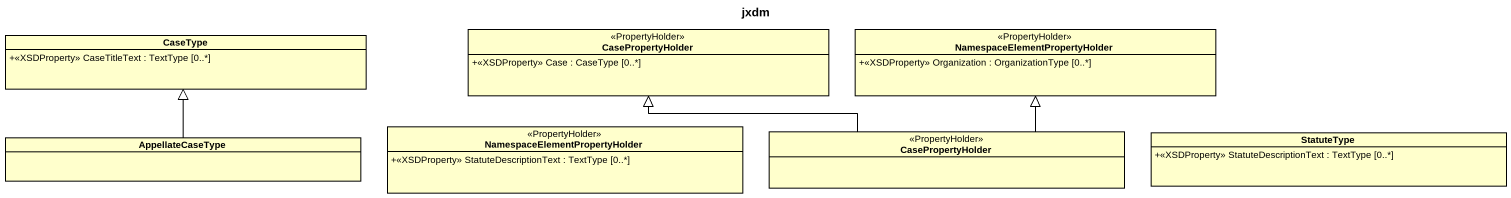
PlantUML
@startuml
title jxdm
hide circle
hide empty members
skinparam classAttributeIconSize 0
class CaseType {
  +<<XSDProperty>> CaseTitleText : TextType [0..*]
}
class CasePropertyHolder <<PropertyHolder>> {
  +<<XSDProperty>> Case : CaseType [0..*]
}
class "NamespaceElementPropertyHolder" as NamespaceElementPropertyHold <<PropertyHolder>> {
  +<<XSDProperty>> Organization : OrganizationType [0..*]
}
class AppellateCaseType
class "NamespaceElementPropertyHolder" as NamespaceElementPropertyHold_2 <<PropertyHolder>> {
  +<<XSDProperty>> StatuteDescriptionText : TextType [0..*]
}
class "CasePropertyHolder" as CasePropertyHolder_2 <<PropertyHolder>>
class StatuteType {
  +<<XSDProperty>> StatuteDescriptionText : TextType [0..*]
}
AppellateCaseType -up-|> CaseType
CasePropertyHolder_2 -left-|> CasePropertyHolder
CasePropertyHolder_2 -up-|> NamespaceElementPropertyHold
@enduml
